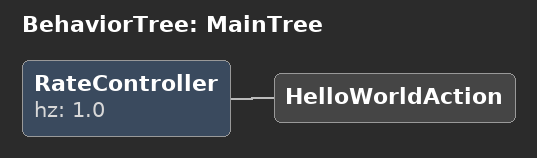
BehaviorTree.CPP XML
<!--
  This Behavior Tree prints Hello World periodically at 1 Hz
-->
<root BTCPP_format="4" main_tree_to_execute="MainTree">
  <BehaviorTree ID="MainTree">
    <RateController hz="1.0">
      <HelloWorldAction/>
    </RateController>
  </BehaviorTree>
</root>
